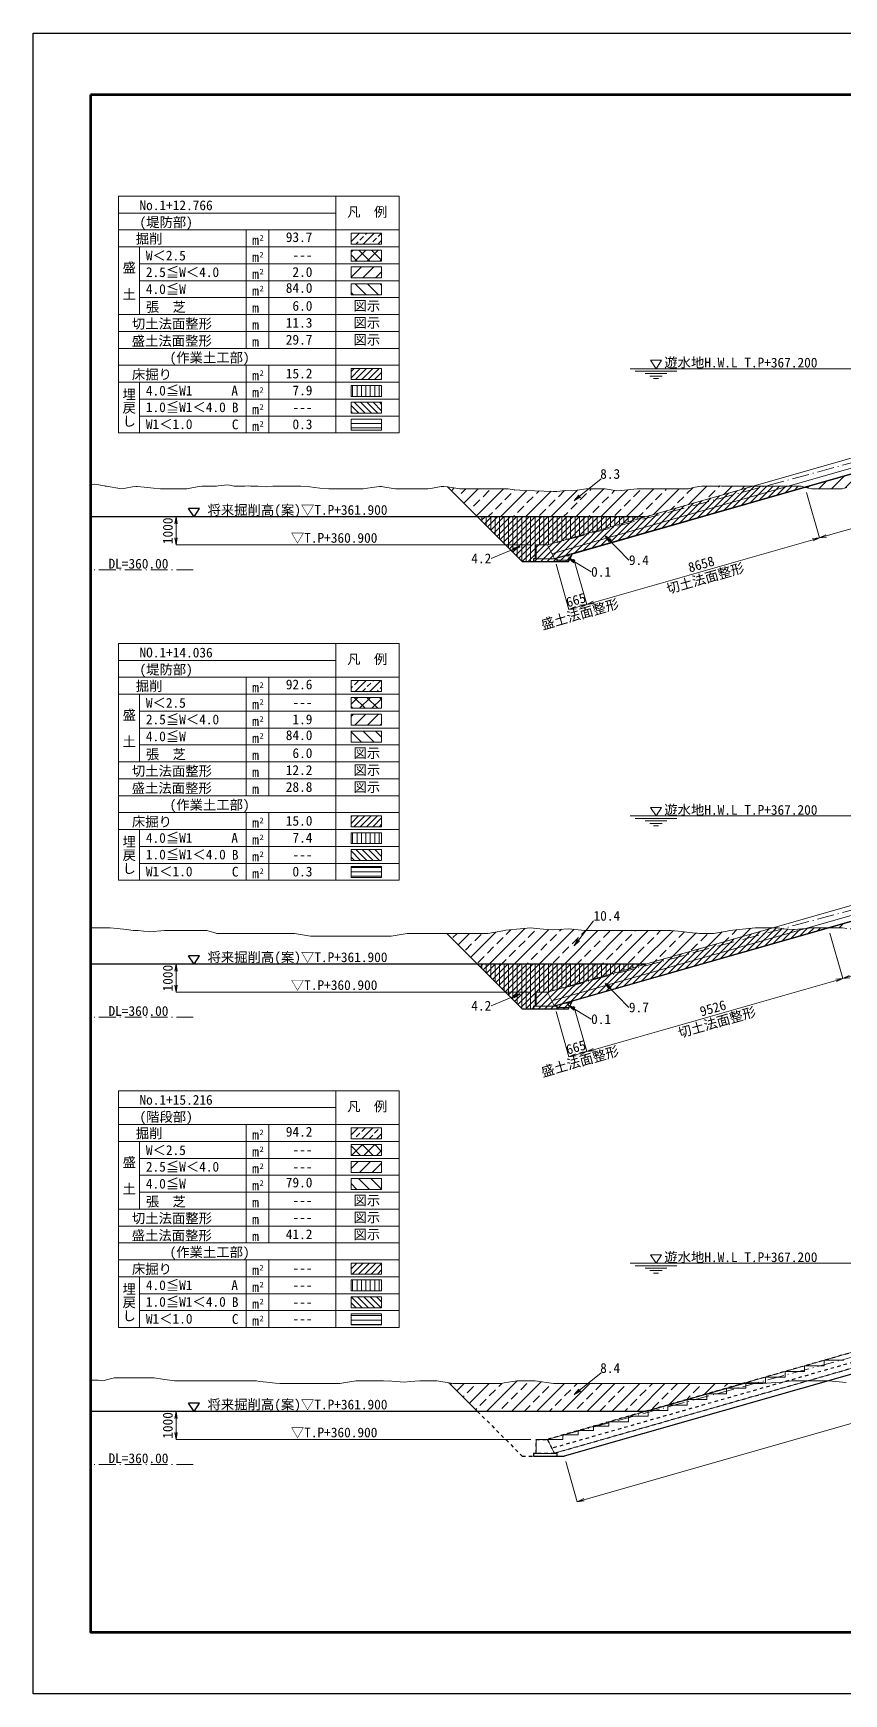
# Model space of a CAD drawing. Header units: millimetres. Extents: x -23295 to 84900, y -241468 to 58400.
# Drawn here: x 800 to 29796, y -81156 to -21756 of the extents above; entities that cross this region are included whole.
import ezdxf
from ezdxf.enums import TextEntityAlignment as Align

# ---------------------------------------------------------------- set-up
doc = ezdxf.new("R2010")
doc.units = ezdxf.units.MM
doc.header["$LTSCALE"] = 100
doc.header["$PDSIZE"] = 300
doc.linetypes.add('SXF_一点短鎖線', pattern=[9.25, 6, -1.5, 0.25, -1.5])
doc.linetypes.add('SXF_跳び破線', pattern=[12, 6, -6])
doc.layers.get('Defpoints').update_dxf_attribs({"color": 191})
for name, color, linetype, lineweight in [('D-BGD', 7, 'Continuous', 13), ('D-BMK', 2, 'SXF_一点短鎖線', 13), ('D-BYP-STR1', 2, 'Continuous', 13), ('D-BYP-STR6', 2, 'SXF_一点短鎖線', 13), ('D-MTR-LINE', 7, 'Continuous', 13), ('D-MTR-TXT', 7, 'Continuous', 13), ('D-STR-DIM', 7, 'Continuous', 13), ('D-STR-HTXT', 7, 'Continuous', 13), ('D-STR-STR8', 3, 'Continuous', 25), ('D-STR-STR9', 1, 'Continuous', 25), ('D-STR-STRA', 6, 'Continuous', 25), ('D-STR-STRC', 7, 'Continuous', 13), ('D-STR-TXT', 7, 'Continuous', 13), ('D-TTL', 2, 'Continuous', 140), ('切土法面整形', 4, 'Continuous', 13), ('埋A', 6, 'Continuous', 13), ('埋B', 6, 'Continuous', 13), ('埋C', 6, 'Continuous', 13), ('床堀', 3, 'Continuous', 13), ('張芝', 3, 'Continuous', 13), ('掘削', 4, 'Continuous', 13), ('盛土(2.5≦W＜4.0)', 5, 'Continuous', 13), ('盛土(4.0≦W)', 5, 'Continuous', 13), ('盛土(W＜2.5)', 5, 'Continuous', 13), ('盛土法面整形', 1, 'Continuous', 13)]:
    doc.layers.add(name, color=color, linetype=linetype, lineweight=lineweight)
doc.styles.add('@ＭＳ ゴシック', font='@MS Gothic.ttf')
doc.styles.add('MS ゴシック', font='MS Gothic.ttf')
doc.styles.add('ＭＳ ゴシック', font='MS Gothic.ttf')
doc.dimstyles.new('DIM-100-F', dxfattribs={"dimscale": 100, "dimtxt": 3.5, "dimasz": 2.5, "dimexe": 0, "dimexo": 2, "dimgap": 0.8, "dimtad": 1, "dimdec": 0, "dimzin": 0, "dimdsep": 46, "dimtxsty": 'MS ゴシック', "dimblk": 'OPEN', "dimcen": 0.1, "dimclrd": 256, "dimclre": 256, "dimclrt": 256, "dimaunit": 1, "dimadec": 4, "dimazin": 0, "dimtfac": 1, "dimtdec": 0, "dimtmove": 2, "dimatfit": 3, "dimldrblk": 'OPEN', "dimfxl": 1, "dimtolj": 1, "dimtzin": 0, "dimlwd": -1, "dimlwe": -1, "dimarcsym": 0})

# ---------------------------------------------------------------- blocks, each defined once
blk = doc.blocks.new('_Open')
at = {"color": 0, "linetype": 'ByBlock', "lineweight": -2}
for p, q in [((-1, 0.17), (0, 0)), ((-1, -0.17), (0, 0)), ((0, 0), (-1, 0))]:
    blk.add_line(p, q, dxfattribs=at)
blk = doc.blocks.new('*D149')
at = {"layer": 'D-STR-DIM', "ltscale": 0.01, "transparency": 16777216}
for p, q in [((18595, -39056), (5911, -39056)), ((5911, -39806), (5911, -39306)), ((18595, -40056), (5911, -40056))]:
    blk.add_line(p, q, dxfattribs=at)
at = {"layer": 'Defpoints', "color": 0, "ltscale": 0.01, "transparency": 16777216}
for p in [(5911, -39056), (18795, -39056), (18795, -40056)]:
    blk.add_point(p, dxfattribs=at)
at = {"layer": 'D-STR-DIM', "ltscale": 0.01, "transparency": 16777216, "xscale": 250, "yscale": 250, "zscale": 250}
for p, rotation in [((5911, -39056), 90), ((5911, -40056), 270)]:
    blk.add_blockref('_Open', p, dxfattribs=dict(at, rotation=rotation))
at = {"layer": 'D-STR-DIM', "ltscale": 0.01, "transparency": 16777216, "insert": (5616, -39556), "char_height": 350, "attachment_point": 5, "rotation": 90, "style": 'MS ゴシック'}
blk.add_mtext('\\A1;1000', dxfattribs=at)
blk = doc.blocks.new('*D151')
at = {"layer": 'Defpoints', "color": 0, "transparency": 16777216}
for p in [(20086, -40373), (19447, -40556), (20604, -42186)]:
    blk.add_point(p, dxfattribs=at)
at = {"layer": '盛土法面整形', "transparency": 16777216}
for p, q in [((19502, -40748), (19965, -42369)), ((20141, -40566), (20604, -42186)), ((20205, -42300), (20364, -42255))]:
    blk.add_line(p, q, dxfattribs=at)
at = {"layer": '盛土法面整形', "transparency": 16777216, "xscale": 250, "yscale": 250, "zscale": 250}
for p, rotation in [((20604, -42186), 15.94539590092389), ((19965, -42369), 195.9453959009239)]:
    blk.add_blockref('_Open', p, dxfattribs=dict(at, rotation=rotation))
at = {"layer": '盛土法面整形', "transparency": 16777216, "char_height": 350, "attachment_point": 5, "rotation": 15.9454, "style": 'MS ゴシック'}
for s, insert in [('\\A1;盛土法面整形}', (20363, -42554)), ('\\A1;{\\C1;665', (20214, -42032))]:
    blk.add_mtext(s, dxfattribs=dict(at, insert=insert))
blk = doc.blocks.new('*D152')
at = {"layer": 'Defpoints', "color": 0, "transparency": 16777216}
for p in [(28411, -37995), (20086, -40373), (28929, -39808)]:
    blk.add_point(p, dxfattribs=at)
at = {"layer": '切土法面整形', "transparency": 16777216}
for p, q in [((28466, -38187), (28929, -39808)), ((20844, -42117), (28688, -39876)), ((20141, -40566), (20604, -42186))]:
    blk.add_line(p, q, dxfattribs=at)
at = {"layer": '切土法面整形', "transparency": 16777216, "xscale": 250, "yscale": 250, "zscale": 250}
for p, rotation in [((28929, -39808), 15.94539589968148), ((20604, -42186), 195.9453958996814)]:
    blk.add_blockref('_Open', p, dxfattribs=dict(at, rotation=rotation))
at = {"layer": '切土法面整形', "transparency": 16777216, "char_height": 350, "attachment_point": 5, "rotation": 15.9454, "style": 'MS ゴシック'}
for s, insert in [('\\A1;切土法面整形', (24845, -41272)), ('\\A1;8658', (24696, -40752))]:
    blk.add_mtext(s, dxfattribs=dict(at, insert=insert))
blk = doc.blocks.new('*D153')
at = {"layer": 'Defpoints', "color": 0, "transparency": 16777216}
for p in [(43247, -33756), (43765, -35569), (28411, -37995)]:
    blk.add_point(p, dxfattribs=at)
at = {"layer": '盛土法面整形', "transparency": 16777216}
for p, q in [((43302, -33948), (43765, -35569)), ((29169, -39739), (43524, -35637)), ((28466, -38187), (28929, -39808))]:
    blk.add_line(p, q, dxfattribs=at)
at = {"layer": '盛土法面整形', "transparency": 16777216, "xscale": 250, "yscale": 250, "zscale": 250}
for p, rotation in [((43765, -35569), 15.94539589968148), ((28929, -39808), 195.9453958996814)]:
    blk.add_blockref('_Open', p, dxfattribs=dict(at, rotation=rotation))
at = {"layer": '盛土法面整形', "transparency": 16777216, "char_height": 350, "attachment_point": 5, "rotation": 15.9454, "style": 'MS ゴシック'}
for s, insert in [('\\A1;盛土法面整形}', (36426, -37965)), ('\\A1;{\\C1;15430', (36277, -37443))]:
    blk.add_mtext(s, dxfattribs=dict(at, insert=insert))
blk = doc.blocks.new('数量表')
at = {"layer": '埋A'}
h = blk.add_hatch(dxfattribs=at)
h.set_pattern_fill('ANSI31', color=256, scale=50, angle=45)
h.paths.add_polyline_path([(8319, -6769), (9409, -6769), (9409, -7161), (8319, -7161)])
at = {"layer": '埋B'}
h = blk.add_hatch(dxfattribs=at)
h.set_pattern_fill('ANSI31', color=256, scale=50, angle=90)
h.paths.add_polyline_path([(8319, -7374), (9409, -7374), (9409, -7767), (8319, -7767)])
at = {"layer": '埋C'}
h = blk.add_hatch(dxfattribs=at)
h.set_pattern_fill('ANSI31', color=256, scale=50, angle=135)
h.paths.add_polyline_path([(8319, -7979), (9409, -7979), (9409, -8372), (8319, -8372)])
at = {"layer": '床堀'}
h = blk.add_hatch(dxfattribs=at)
h.set_pattern_fill('ANSI31', color=256, scale=50)
h.paths.add_polyline_path([(8319, -6164), (9409, -6164), (9409, -6556), (8319, -6556)])
at = {"layer": '掘削'}
h = blk.add_hatch(dxfattribs=at)
h.set_pattern_fill('ANSI33', color=256, scale=100)
h.set_pattern_definition([(44.998363, (-420407.26, 1166788.6), (-261.92414, 261.90917), []), (44.998363, (-420145.34, 1166788.6), (-261.92414, 261.90917), [185.20304, -92.60152])])
h.paths.add_polyline_path([(8320, -1323), (9410, -1323), (9410, -1715), (8320, -1715)])
at = {"layer": '盛土(2.5≦W＜4.0)'}
h = blk.add_hatch(dxfattribs=at)
h.set_pattern_fill('ANSI31', color=256, scale=100)
h.paths.add_polyline_path([(8320, -2533), (9410, -2533), (9410, -2926), (8320, -2926)])
at = {"layer": '盛土(4.0≦W)'}
h = blk.add_hatch(dxfattribs=at)
h.set_pattern_fill('ANSI31', color=256, scale=100, angle=90)
h.paths.add_polyline_path([(8320, -3138), (9410, -3138), (9410, -3531), (8320, -3531)])
at = {"layer": '盛土(W＜2.5)'}
h = blk.add_hatch(dxfattribs=at)
h.set_pattern_fill('ANSI37', color=256, scale=100)
h.paths.add_polyline_path([(8320, -1928), (9410, -1928), (9410, -2320), (8320, -2320)])
at = {"layer": 'D-MTR-LINE'}
for p, q in [((0, 0), (7770, 0)), ((0, 0), (7770, 0)), ((0, -7867), (0, 0)), ((7770, -8472), (7770, 0)), ((10035, 0), (7770, 0)), ((10035, 0), (10035, -7867)), ((0, -605), (7770, -605)), ((0, -1210), (7770, -1210)), ((4565, -5446), (4565, -1210)), ((4565, -5446), (4565, -1210)), ((5379, -5446), (5379, -1210)), ((10035, -1210), (7770, -1210)), ((0, -1815), (7770, -1815)), ((10035, -1815), (7770, -1815)), ((750, -2420), (7770, -2420)), ((10035, -2420), (7770, -2420)), ((750, -3026), (7770, -3026)), ((10035, -3026), (7770, -3026)), ((750, -3631), (7770, -3631)), ((10035, -3631), (7770, -3631)), ((0, -4236), (7770, -4236)), ((10035, -4236), (7770, -4236)), ((0, -4841), (7770, -4841)), ((10035, -4841), (7770, -4841)), ((0, -5446), (7770, -5446)), ((10035, -5446), (7770, -5446)), ((0, -6051), (7770, -6051)), ((4565, -6656), (4565, -6051)), ((4565, -7867), (4565, -6051)), ((4565, -8472), (4565, -6051)), ((5379, -6656), (5379, -6051)), ((5379, -7867), (5379, -6051)), ((5379, -8472), (5379, -6051)), ((10035, -6051), (7770, -6051)), ((0, -6656), (7770, -6656)), ((10035, -6656), (7770, -6656)), ((750, -7261), (7769, -7261)), ((10035, -7261), (7770, -7261)), ((750, -7867), (7769, -7867)), ((10035, -7867), (7770, -7867)), ((0, -8472), (7769, -8472))]:
    blk.add_line(p, q, dxfattribs=at)
at = {"layer": 'D-MTR-LINE', "flags": 128}
for points in [[(10035, -6051), (10035, -8472)], [(10035, -7261), (7769, -7261)], [(10035, -7867), (7769, -7867)], [(10035, -8472), (7769, -8472)]]:
    blk.add_lwpolyline(points, dxfattribs=at)
at = {"layer": 'D-MTR-TXT', "ltscale": 0.01}
for p, q in [((750, -4236), (750, -1815)), ((0, -8472), (0, -6051)), ((750, -8472), (750, -6656))]:
    blk.add_line(p, q, dxfattribs=at)
at = {"layer": '埋A'}
blk.add_lwpolyline([(8319, -6769), (9409, -6769), (9409, -7161), (8319, -7161)], close=True, dxfattribs=at)
at = {"layer": '埋B'}
blk.add_lwpolyline([(8319, -7374), (9409, -7374), (9409, -7767), (8319, -7767)], close=True, dxfattribs=at)
at = {"layer": '埋C'}
blk.add_lwpolyline([(8319, -7979), (9409, -7979), (9409, -8372), (8319, -8372)], close=True, dxfattribs=at)
at = {"layer": '床堀'}
blk.add_lwpolyline([(8319, -6164), (9409, -6164), (9409, -6556), (8319, -6556)], close=True, dxfattribs=at)
at = {"layer": '掘削'}
for p, q in [((8320, -1323), (9410, -1323)), ((8320, -1715), (8320, -1323)), ((9410, -1715), (8320, -1715)), ((9410, -1323), (9410, -1715))]:
    blk.add_line(p, q, dxfattribs=at)
at = {"layer": '盛土(2.5≦W＜4.0)'}
for p, q in [((8320, -2533), (9410, -2533)), ((8320, -2926), (8320, -2533)), ((9410, -2926), (8320, -2926)), ((9410, -2533), (9410, -2926))]:
    blk.add_line(p, q, dxfattribs=at)
at = {"layer": '盛土(4.0≦W)'}
for p, q in [((8320, -3138), (9410, -3138)), ((8320, -3531), (8320, -3138)), ((9410, -3531), (8320, -3531)), ((9410, -3138), (9410, -3531))]:
    blk.add_line(p, q, dxfattribs=at)
at = {"layer": '盛土(W＜2.5)'}
for p, q in [((8320, -1928), (9410, -1928)), ((8320, -2320), (8320, -1928)), ((9410, -2320), (8320, -2320)), ((9410, -1928), (9410, -2320))]:
    blk.add_line(p, q, dxfattribs=at)
at = {"layer": 'D-MTR-TXT', "ltscale": 0.01, "style": 'ＭＳ ゴシック'}
for s, height, p in [('凡\u3000例', 350, (8182, -737)), ('掘削', 350, (618, -1695)), (' m', 350, (4546, -1749)), ('2', 200, (5046, -1588)), (' W＜2.5', 350, (742, -2300)), (' m', 350, (4546, -2354)), ('2', 200, (5046, -2193)), (' 2.5≦W＜4.0', 350, (742, -2893)), (' m', 350, (4546, -2959)), ('2', 200, (5046, -2798)), (' 4.0≦W', 350, (742, -3500)), (' m', 350, (4546, -3564)), ('2', 200, (5046, -3403)), (' 張  芝', 350, (742, -4138)), (' m', 350, (4546, -4170)), ('\u3000切土法面整形', 350, (3, -4737)), (' m', 350, (4546, -4775)), ('\u3000盛土法面整形', 350, (-3, -5350)), (' m', 350, (4546, -5380)), ('(作業土工部)', 350, (1828, -5949)), ('\u3000床掘り', 350, (3, -6552)), (' m', 350, (4546, -6590)), ('2', 200, (5046, -6429)), (' 4.0≦W1', 350, (742, -7131)), ('A', 350, (4037, -7131)), (' m', 350, (4546, -7195)), ('2', 200, (5046, -7034)), (' 1.0≦W1＜4.0', 350, (742, -7725)), ('B', 350, (4055, -7736)), (' m', 350, (4546, -7800)), ('2', 200, (5046, -7639)), (' W1＜1.0', 350, (742, -8331)), ('C', 350, (4055, -8341)), (' m', 350, (4546, -8405)), ('2', 200, (5046, -8244))]:
    blk.add_text(s, height=height, dxfattribs=at).set_placement(p)
at = {"layer": 'D-MTR-TXT', "ltscale": 0.01, "style": '@ＭＳ ゴシック'}
for s, p in [('盛  土', (379, -3026)), ('埋戻し', (379, -7564))]:
    blk.add_text(s, height=350, rotation=270, dxfattribs=at).set_placement(p, align=Align.MIDDLE_CENTER)
at = {"layer": '切土法面整形', "ltscale": 0.01, "style": 'ＭＳ ゴシック'}
blk.add_text('図示', height=350, dxfattribs=at).set_placement((9363, -4704), align=Align.RIGHT)
at = {"layer": '張芝', "ltscale": 0.01, "style": 'ＭＳ ゴシック'}
blk.add_text('図示', height=350, dxfattribs=at).set_placement((9363, -4099), align=Align.RIGHT)
at = {"layer": '盛土法面整形', "ltscale": 0.01, "style": 'ＭＳ ゴシック'}
blk.add_text('図示', height=350, dxfattribs=at).set_placement((9363, -5309), align=Align.RIGHT)
blk = doc.blocks.new('*D58')
at = {"layer": 'D-STR-DIM', "ltscale": 0.01, "transparency": 16777216}
for p, q in [((16495, -71056), (5911, -71056)), ((5911, -71806), (5911, -71306)), ((18595, -72056), (5911, -72056))]:
    blk.add_line(p, q, dxfattribs=at)
at = {"layer": 'Defpoints', "color": 0, "ltscale": 0.01, "transparency": 16777216}
for p in [(5911, -71056), (16695, -71056), (18795, -72056)]:
    blk.add_point(p, dxfattribs=at)
at = {"layer": 'D-STR-DIM', "ltscale": 0.01, "transparency": 16777216, "xscale": 250, "yscale": 250, "zscale": 250}
for p, rotation in [((5911, -71056), 90), ((5911, -72056), 270)]:
    blk.add_blockref('_Open', p, dxfattribs=dict(at, rotation=rotation))
at = {"layer": 'D-STR-DIM', "ltscale": 0.01, "transparency": 16777216, "insert": (5616, -71556), "char_height": 350, "attachment_point": 5, "rotation": 90, "style": 'MS ゴシック'}
blk.add_mtext('\\A1;1000', dxfattribs=at)
blk = doc.blocks.new('*D60')
at = {"layer": 'Defpoints', "color": 0, "transparency": 16777216}
for p in [(43300, -65941), (43765, -67569), (19797, -72656)]:
    blk.add_point(p, dxfattribs=at)
at = {"layer": '盛土法面整形', "transparency": 16777216}
for p, q in [((43354, -66133), (43765, -67569)), ((20502, -74215), (43524, -67637)), ((19852, -72848), (20262, -74284))]:
    blk.add_line(p, q, dxfattribs=at)
at = {"layer": '盛土法面整形', "transparency": 16777216, "xscale": 250, "yscale": 250, "zscale": 250}
for p, rotation in [((43765, -67569), 15.94539589968122), ((20262, -74284), 195.9453958996812)]:
    blk.add_blockref('_Open', p, dxfattribs=dict(at, rotation=rotation))
at = {"layer": '盛土法面整形', "transparency": 16777216, "char_height": 350, "attachment_point": 5, "rotation": 15.9454, "style": 'MS ゴシック'}
for s, insert in [('\\A1;盛土法面整形}', (32092, -71203)), ('\\A1;{\\C1;24443', (31943, -70681))]:
    blk.add_mtext(s, dxfattribs=dict(at, insert=insert))
blk = doc.blocks.new('1026-1')
at = {"layer": 'Defpoints', "linetype": 'SXF_跳び破線', "ltscale": 0.2}
for p, q in [((182062, 11395), (170761, 8167)), ((182158, 11059), (182062, 11395)), ((182158, 11059), (170716, 7790)), ((182213, 10867), (171013, 7667)), ((182213, 10867), (182158, 11059)), ((170761, 8167), (158161, 4567)), ((170716, 7790), (158320, 4248)), ((171013, 7667), (158413, 4067))]:
    blk.add_line(p, q, dxfattribs=at)
blk.add_lwpolyline([(157761, 4067), (157761, 4567), (158161, 4567), (158411, 4067)], close=True, dxfattribs=at)
blk = doc.blocks.new('*D264')
at = {"layer": 'D-STR-DIM', "ltscale": 0.01, "transparency": 16777216}
for p, q in [((18595, -55056), (5911, -55056)), ((5911, -55806), (5911, -55306)), ((18595, -56056), (5911, -56056))]:
    blk.add_line(p, q, dxfattribs=at)
at = {"layer": 'Defpoints', "color": 0, "ltscale": 0.01, "transparency": 16777216}
for p in [(5911, -55056), (18795, -55056), (18795, -56056)]:
    blk.add_point(p, dxfattribs=at)
at = {"layer": 'D-STR-DIM', "ltscale": 0.01, "transparency": 16777216, "xscale": 250, "yscale": 250, "zscale": 250}
for p, rotation in [((5911, -55056), 90), ((5911, -56056), 270)]:
    blk.add_blockref('_Open', p, dxfattribs=dict(at, rotation=rotation))
at = {"layer": 'D-STR-DIM', "ltscale": 0.01, "transparency": 16777216, "insert": (5616, -55556), "char_height": 350, "attachment_point": 5, "rotation": 90, "style": 'MS ゴシック'}
blk.add_mtext('\\A1;1000', dxfattribs=at)
blk = doc.blocks.new('*D266')
at = {"layer": 'Defpoints', "color": 0, "transparency": 16777216}
for p in [(20086, -56373), (19447, -56556), (20604, -58186)]:
    blk.add_point(p, dxfattribs=at)
at = {"layer": '盛土法面整形', "transparency": 16777216}
for p, q in [((19502, -56748), (19965, -58369)), ((20141, -56565), (20604, -58186)), ((20205, -58300), (20364, -58255))]:
    blk.add_line(p, q, dxfattribs=at)
at = {"layer": '盛土法面整形', "transparency": 16777216, "xscale": 250, "yscale": 250, "zscale": 250}
for p, rotation in [((20604, -58186), 15.94539590092389), ((19965, -58369), 195.9453959009239)]:
    blk.add_blockref('_Open', p, dxfattribs=dict(at, rotation=rotation))
at = {"layer": '盛土法面整形', "transparency": 16777216, "char_height": 350, "attachment_point": 5, "rotation": 15.9454, "style": 'MS ゴシック'}
for s, insert in [('\\A1;盛土法面整形}', (20363, -58554)), ('\\A1;{\\C1;665', (20214, -58032))]:
    blk.add_mtext(s, dxfattribs=dict(at, insert=insert))
blk = doc.blocks.new('*D267')
at = {"layer": 'Defpoints', "color": 0, "transparency": 16777216}
for p in [(29246, -53756), (29764, -55569), (20086, -56373)]:
    blk.add_point(p, dxfattribs=at)
at = {"layer": '切土法面整形', "transparency": 16777216}
for p, q in [((29301, -53948), (29764, -55569)), ((20844, -58117), (29523, -55638)), ((20141, -56565), (20604, -58186))]:
    blk.add_line(p, q, dxfattribs=at)
at = {"layer": '切土法面整形', "transparency": 16777216, "xscale": 250, "yscale": 250, "zscale": 250}
for p, rotation in [((29764, -55569), 15.94539589968148), ((20604, -58186), 195.9453958996814)]:
    blk.add_blockref('_Open', p, dxfattribs=dict(at, rotation=rotation))
at = {"layer": '切土法面整形', "transparency": 16777216, "char_height": 350, "attachment_point": 5, "rotation": 15.9454, "style": 'MS ゴシック'}
for s, insert in [('\\A1;9526', (25114, -56632)), ('\\A1;切土法面整形', (25262, -57153))]:
    blk.add_mtext(s, dxfattribs=dict(at, insert=insert))
blk = doc.blocks.new('*D268')
at = {"layer": 'Defpoints', "color": 0, "transparency": 16777216}
for p in [(43247, -49756), (43765, -51569), (29246, -53756)]:
    blk.add_point(p, dxfattribs=at)
at = {"layer": '盛土法面整形', "transparency": 16777216}
for p, q in [((43302, -49948), (43765, -51569)), ((30004, -55500), (43524, -51637)), ((29301, -53948), (29764, -55569))]:
    blk.add_line(p, q, dxfattribs=at)
at = {"layer": '盛土法面整形', "transparency": 16777216, "xscale": 250, "yscale": 250, "zscale": 250}
for p, rotation in [((43765, -51569), 15.94539589968148), ((29764, -55569), 195.9453958996814)]:
    blk.add_blockref('_Open', p, dxfattribs=dict(at, rotation=rotation))
at = {"layer": '盛土法面整形', "transparency": 16777216, "char_height": 350, "attachment_point": 5, "rotation": 15.9454, "style": 'MS ゴシック'}
for s, insert in [('\\A1;盛土法面整形}', (36843, -53846)), ('\\A1;{\\C1;14561', (36694, -53324))]:
    blk.add_mtext(s, dxfattribs=dict(at, insert=insert))

msp = doc.modelspace()

# ---------------------------------------------------------------- hatches: boundary and pattern name
at = {"layer": '埋A'}
h = msp.add_hatch(dxfattribs=at)
h.set_pattern_fill('ANSI31', color=256, scale=50, angle=45)
h.set_pattern_definition([(90, (-164286.73, 49720.95), (-158.75, 0), [])])
h.paths.add_polyline_path([(22694.6, -39055.9), (16694.6, -39055.9), (18294.6, -40655.9), (18694.6, -40655.9), (18694.6, -40555.9), (18794.6, -40555.9), (18794.6, -40055.9), (19194.6, -40055.9)])
h = msp.add_hatch(dxfattribs=at)
h.set_pattern_fill('ANSI31', color=256, scale=50, angle=45)
h.set_pattern_definition([(90, (-164286.73, 33721.07), (-158.75, 0), [])])
h.paths.add_polyline_path([(22694.6, -55055.8), (16694.6, -55055.8), (18294.6, -56655.8), (18694.6, -56655.8), (18694.6, -56555.8), (18794.6, -56555.8), (18794.6, -56055.8), (19194.6, -56055.8)])
at = {"layer": '埋C'}
h = msp.add_hatch(dxfattribs=at)
h.set_pattern_fill('ANSI31', color=256, scale=50, angle=135)
h.set_pattern_definition([(180, (-164286.73, 49720.95), (-1e-14, -158.75), [])])
h.paths.add_polyline_path([(19944.6, -40655.9), (20085.9, -40373.3), (19446.6, -40555.9), (19544.6, -40555.9), (19544.6, -40655.9)])
h = msp.add_hatch(dxfattribs=at)
h.set_pattern_fill('ANSI31', color=256, scale=50, angle=135)
h.set_pattern_definition([(180, (-164286.73, 33721.07), (-1e-14, -158.75), [])])
h.paths.add_polyline_path([(19944.6, -56655.8), (20085.9, -56373.2), (19446.6, -56555.8), (19544.6, -56555.8), (19544.6, -56655.8)])
at = {"layer": '床堀'}
h = msp.add_hatch(dxfattribs=at)
h.set_pattern_fill('ANSI31', color=256, scale=50)
h.set_pattern_definition([(45, (-164286.73, 139351.83), (-112.2532, 112.2532), [])])
h.paths.add_polyline_path([(28410.8, -37994.7), (28269, -37956), (28175.9, -37956), (27831.2, -37956), (27599.2, -37956), (27427.6, -37956), (27022.5, -37956), (26804.2, -37956), (26544.2, -37956), (22694.6, -39055.9), (16694.6, -39055.9), (18294.6, -40655.9), (19944.6, -40655.9), (20085.9, -40373.3)])
h = msp.add_hatch(dxfattribs=at)
h.set_pattern_fill('ANSI31', color=256, scale=50)
h.set_pattern_definition([(45, (100000, 0), (-112.2532, 112.2532), [])])
h.paths.add_polyline_path([(29245.8, -53756), (29176.1, -53756), (28633.7, -53756), (28599.4, -53759.5), (28553.1, -53764.1), (28022.7, -53816.9), (27630.3, -53788), (27446, -53756), (27243.8, -53756), (22694.6, -55055.8), (16694.6, -55055.8), (18294.6, -56655.8), (19944.6, -56655.8), (20085.9, -56373.2)])
at = {"layer": '掘削'}
h = msp.add_hatch(dxfattribs=at)
h.set_pattern_fill('ANSI33', color=256, scale=100)
h.set_pattern_definition([(45, (-164286.73, 138351.83), (-449.0128, 449.0128), []), (45, (-163837.7, 138351.83), (-449.0128, 449.0128), [317.5, -158.75])])
h.paths.add_polyline_path([(15617.6, -37978.9), (16694.6, -39055.9), (22694.6, -39055.9), (26544.2, -37956), (26445.8, -37956), (26438, -37956), (26424.3, -37956), (25869.1, -37956), (25421, -37956), (25339.3, -37947.9), (25292.4, -37956), (25118.5, -37956), (24715.6, -37956), (24606.9, -37974.9), (24417.7, -38007.7), (24240.7, -38056), (24026.5, -38056), (23562.2, -38056), (23142, -38056), (22411.1, -38056), (22409.6, -38056), (22405.7, -38056.6), (21832.1, -38113.8), (21677.2, -38129.2), (21407.8, -38082.5), (21255.3, -38056), (20944.8, -38056), (20678.6, -38056), (20578.5, -38056), (20101.9, -38121.1), (19846.1, -38111.7), (19525.2, -38143.7), (19479.9, -38148.2), (19401.1, -38145.3), (18747.5, -38121.2), (18397.8, -38108.3), (18015.1, -38094.2), (17795, -38056), (17282.6, -38056), (16980.1, -38056), (16641.6, -38056), (16391.2, -38056), (16064.9, -38056), (15623.7, -37979.6)])
h = msp.add_hatch(dxfattribs=at)
h.set_pattern_fill('ANSI33', color=256, scale=100)
h.set_pattern_definition([(45, (100000, 0), (-449.013, 449.013), []), (45, (100449, 0), (-449.013, 449.013), [317.5, -158.75])])
h.paths.add_polyline_path([(27243.7, -53756), (27196.7, -53756), (26869.2, -53756), (26627, -53756), (26292.5, -53789.4), (26048.4, -53813.7), (25715.8, -53846.9), (25623.7, -53872), (25139.1, -53956), (24620.4, -53956), (24562.4, -53950.3), (24483.9, -53942.4), (23985.7, -53892.8), (23617.1, -53856), (23408.9, -53856), (23127.5, -53856), (22832.2, -53856), (22613.8, -53856), (22255.5, -53856), (21771.2, -53856), (21678.8, -53856), (21610.5, -53856), (21287.6, -53856), (21102.1, -53856), (20921.4, -53856), (20607.2, -53856), (20525.4, -53847.9), (20414.8, -53836.9), (19948.6, -53790.4), (19603.8, -53815.8), (19371.9, -53832.9), (19058.4, -53801.7), (18795.2, -53775.4), (18600.5, -53756), (18218.5, -53794.1), (17702, -53845.6), (17641.8, -53856), (17597.2, -53863.8), (17065.1, -53956), (16593.9, -53956), (16488.3, -53956), (16345.6, -53956), (15911.6, -53956), (15594.8, -53956), (16694.6, -55055.8), (22694.6, -55055.8)])
h = msp.add_hatch(dxfattribs=at)
h.set_pattern_fill('ANSI33', color=256, scale=100)
h.set_pattern_definition([(45, (-164286.73, 88895.6), (-449.0128, 449.0128), []), (45, (-163837.7, 88895.6), (-449.0128, 449.0128), [317.5, -158.75])])
edge = h.paths.add_edge_path()
edge.add_line((22694.6, -71055.9), (26194.2, -70056))
edge.add_line((26194.2, -70056), (26190.9, -70056))
edge.add_line((26190.9, -70056), (26000.8, -70056))
edge.add_line((26000.8, -70056), (25670, -70056))
edge.add_line((25670, -70056), (25614.2, -70056))
edge.add_line((25614.2, -70056), (25268.4, -70056))
edge.add_line((25268.4, -70056), (25037.5, -70056))
edge.add_line((25037.5, -70056), (24666.7, -70056))
edge.add_line((24666.7, -70056), (24535.9, -70056))
edge.add_line((24535.9, -70056), (24460.8, -70056))
edge.add_line((24460.8, -70056), (24182.4, -70056))
edge.add_line((24182.4, -70056), (23884.1, -70056))
edge.add_line((23884.1, -70056), (23803.5, -70056))
edge.add_line((23803.5, -70056), (23663.4, -70056))
edge.add_line((23663.4, -70056), (23307.4, -70056))
edge.add_line((23307.4, -70056), (23071.1, -70056))
edge.add_line((23071.1, -70056), (22730.6, -70056))
edge.add_line((22730.6, -70056), (22660.1, -70056))
edge.add_line((22660.1, -70056), (22338.7, -70056))
edge.add_line((22338.7, -70056), (22153.9, -70056))
edge.add_line((22153.9, -70056), (21972.5, -70056))
edge.add_line((21972.5, -70056), (21656.8, -70056))
edge.add_line((21656.8, -70056), (21606.2, -70056))
edge.add_line((21606.2, -70056), (21577.2, -70056))
edge.add_line((21577.2, -70056), (21469.6, -70056))
edge.add_line((21469.6, -70056), (21000.5, -70056))
edge.add_line((21000.5, -70056), (20873.8, -70056))
edge.add_line((20873.8, -70056), (20653.4, -70056))
edge.add_line((20653.4, -70056), (20423.8, -70056))
edge.add_line((20423.8, -70056), (20113.3, -70056))
edge.add_line((20113.3, -70056), (19847.1, -70056))
edge.add_line((19847.1, -70056), (19775.2, -70056))
edge.add_line((19775.2, -70056), (19650.1, -70056))
edge.add_line((19650.1, -70056), (19409, -70056))
edge.add_line((19409, -70056), (18756.9, -69967))
edge.add_line((18756.9, -69967), (18693.6, -69956))
edge.add_line((18693.6, -69956), (18646.8, -69956))
edge.add_line((18646.8, -69956), (18116.9, -69956))
edge.add_line((18116.9, -69956), (17643.5, -70038.1))
edge.add_line((17643.5, -70038.1), (17540.2, -70056))
edge.add_line((17540.2, -70056), (17400.5, -70056))
edge.add_line((17400.5, -70056), (16845.5, -70056))
edge.add_line((16845.5, -70056), (16640.2, -70056))
edge.add_line((16640.2, -70056), (16386.7, -70056))
edge.add_line((16386.7, -70056), (16044.1, -70056))
edge.add_line((16044.1, -70056), (15810, -70056))
edge.add_line((15810, -70056), (15746.8, -70045.1))
edge.add_line((15746.8, -70045.1), (15670.6, -70031.9))
edge.add_line((15670.6, -70031.9), (16694.6, -71055.9))
edge.add_line((16694.6, -71055.9), (22694.6, -71055.9))
at = {"layer": '盛土(2.5≦W＜4.0)'}
h = msp.add_hatch(dxfattribs=at)
h.set_pattern_fill('ANSI31', color=256, scale=100)
h.set_pattern_definition([(45, (-164286.73, 133351.83), (-224.5064, 224.5064), [])])
h.paths.add_polyline_path([(33702.1, -37456), (30296.2, -37456), (28410.8, -37994.7), (28430.9, -38000.3), (28635.2, -38056), (28752.7, -38056), (29187.6, -38056), (29329.4, -38056), (29367.7, -38056), (29434.2, -38056), (29733.9, -38056), (29906.1, -38009), (30437.6, -37956), (30482.8, -37956), (30832.5, -37956), (31059.5, -37956), (31440.9, -37956), (31564.9, -37956), (31636.3, -37956), (31900.4, -37956), (32213, -37956), (32444.2, -37916), (32789.7, -37856), (33029.8, -37814.4), (33396, -37650.9), (33447.5, -37613.9)])
h = msp.add_hatch(dxfattribs=at)
h.set_pattern_fill('ANSI31', color=256, scale=100)
h.set_pattern_definition([(45, (100000, 0), (-224.5064, 224.5064), [])])
h.paths.add_polyline_path([(33738.9, -53564.9), (33789.9, -53542.1), (33989, -53453.2), (30296.2, -53453.2), (29236.3, -53756), (29637, -53756), (29752.8, -53756), (29909.5, -53783.2), (30329.6, -53856), (30640.3, -53909.9), (30906.3, -53982.6), (31265.9, -54018.4), (31483, -54056), (31643.6, -54056), (32059.7, -54056), (32622.2, -54056), (32636.4, -54056), (32646.9, -54052.4), (33213.1, -53799.6), (33650.2, -53604.5)])

# ---------------------------------------------------------------- linework, layer by layer
at = {"layer": 'D-BGD', "linetype": 'Continuous', "lineweight": 13}
for points in [[(29906.1, -38009), (29733.9, -38056), (29434.2, -38056), (29367.7, -38056), (29329.4, -38056), (29187.6, -38056), (28752.7, -38056), (28635.2, -38056), (28430.9, -38000.3), (28269, -37956), (28175.9, -37956), (27831.2, -37956), (27599.2, -37956), (27427.6, -37956), (27022.5, -37956), (26804.2, -37956), (26445.8, -37956), (26438, -37956), (26424.3, -37956), (25869.1, -37956), (25421, -37956), (25339.3, -37947.9), (25292.4, -37956), (25118.5, -37956), (24715.6, -37956), (24606.9, -37974.9), (24417.7, -38007.7), (24240.7, -38056), (24026.5, -38056), (23562.2, -38056), (23142, -38056), (22411.1, -38056), (22409.6, -38056), (22405.7, -38056.6), (21832.1, -38113.8), (21677.2, -38129.2), (21407.8, -38082.5), (21255.3, -38056), (20944.8, -38056), (20678.6, -38056), (20578.5, -38056), (20101.9, -38121.1), (19846.1, -38111.7), (19525.2, -38143.7), (19479.9, -38148.2), (19401.1, -38145.3), (18747.5, -38121.2), (18397.8, -38108.3), (18015.1, -38094.2), (17795, -38056), (17282.6, -38056), (16980.1, -38056), (16641.6, -38056), (16391.2, -38056), (16064.9, -38056), (15623.7, -37979.6), (15488.2, -37966), (15387.9, -37973.4), (15085.4, -38025.9), (14911.5, -38056), (14719.1, -38056), (14384.6, -38056), (14352.9, -38056), (14334.7, -38056), (14267.4, -38056), (13758, -38056), (13381.3, -37990.7), (13254.3, -37968.7), (13181.3, -37966), (12911, -38002.9), (12604.6, -38056), (12378, -38056), (12155.7, -38056), (12027.9, -38056), (11554.6, -38056), (11451.2, -38056), (11423.2, -38056), (11374.6, -38056), (11057, -38024.4), (10874.4, -38006.2), (10690.8, -37987.9), (10371.3, -37956), (10297.7, -37956), (9958.4, -37956), (9721, -37956), (9368, -37956), (9144.3, -37978.3), (8841.8, -37956), (8567.6, -37956), (8493.5, -37943.2), (8364.7, -37956), (7990.8, -37956), (7761.1, -37916.2), (7414.1, -37950.8), (7361.4, -37956), (6837.4, -37956), (6662.5, -37986.4), (6358.1, -38039.2), (6296.2, -38049.9), (6260.7, -38056), (6129, -38056), (5684, -38056), (5563.8, -38056), (5354.8, -38056), (5107.3, -38031.4), (4772.7, -37998), (4530.5, -37973.9), (4465.2, -37967.4), (4351.5, -37987.1), (4099, -38030.9), (3953.8, -38056), (3416.3, -37962.8), (3377.1, -37958.9), (3348.1, -37951), (3000.3, -37890.7), (2850, -37905.7)], [(29909.5, -53783.2), (29752.8, -53756), (29637, -53756), (29176.1, -53756), (28633.7, -53756), (28599.4, -53759.5), (28553.1, -53764.1), (28022.7, -53816.9), (27630.3, -53788), (27446, -53756), (27196.7, -53756), (26869.2, -53756), (26627, -53756), (26292.5, -53789.4), (26048.4, -53813.7), (25715.8, -53846.9), (25623.7, -53872), (25139.1, -53956), (24620.4, -53956), (24562.4, -53950.3), (24483.9, -53942.4), (23985.7, -53892.8), (23617.1, -53856), (23408.9, -53856), (23127.5, -53856), (22832.2, -53856), (22613.8, -53856), (22255.5, -53856), (21771.2, -53856), (21678.8, -53856), (21610.5, -53856), (21287.6, -53856), (21102.1, -53856), (20921.4, -53856), (20607.2, -53856), (20525.4, -53847.9), (20414.8, -53836.9), (19948.6, -53790.4), (19603.8, -53815.8), (19371.9, -53832.9), (19058.4, -53801.7), (18795.2, -53775.4), (18600.5, -53756), (18218.5, -53794.1), (17702, -53845.6), (17641.8, -53856), (17597.2, -53863.8), (17065.1, -53956), (16593.9, -53956), (16488.3, -53956), (16345.6, -53956), (15911.6, -53956), (15590.6, -53956), (15334.9, -53956), (14989.2, -53956), (14758.2, -53956), (14587.3, -53956), (14181.5, -53956), (13963.4, -53993.9), (13604.8, -54056), (13584, -54056), (13028, -54056), (12580.7, -54056), (12451.3, -54056), (12276.5, -54056), (11874.6, -54056), (11577.4, -54056), (11297.9, -54056), (10920.1, -54056), (10721.2, -54056), (10574, -54030.5), (10144.5, -53956), (9570.7, -53956), (9567.7, -53956), (9563.7, -53956), (8991, -53956), (8567.4, -53956), (8414.3, -53956), (8207.3, -53956), (7837.6, -53956), (7564.1, -53956), (7371.6, -53956), (7260.9, -53925.8), (7005.3, -53856), (6684.1, -53856), (6639.1, -53856), (6560.8, -53856), (6107.4, -53856), (5557.5, -53856), (5530.7, -53856), (5494.5, -53856), (4954, -53895.9), (4554.2, -53856), (4377.3, -53856), (4138.1, -53814.6), (3800.6, -53780.9), (3550.9, -53756), (3223.8, -53756), (2850, -53756)], [(29882.4, -70016), (29248.1, -69956), (28930.5, -69956), (28595.2, -69956), (28564.3, -69956), (28497.8, -69956), (28251.6, -69956), (27921.1, -69956), (27676.6, -69998.4), (27465.6, -70035), (27344.4, -70022.9), (26895.2, -70056), (26767.7, -70056), (26733.2, -70056), (26673.3, -70056), (26190.9, -70056), (26000.8, -70056), (25670, -70056), (25614.2, -70056), (25268.4, -70056), (25037.5, -70056), (24666.7, -70056), (24535.9, -70056), (24460.8, -70056), (24182.4, -70056), (23884.1, -70056), (23803.5, -70056), (23663.4, -70056), (23307.4, -70056), (23071.1, -70056), (22730.6, -70056), (22660.1, -70056), (22338.7, -70056), (22153.9, -70056), (21972.5, -70056), (21656.8, -70056), (21606.2, -70056), (21577.2, -70056), (21469.6, -70056), (21000.5, -70056), (20873.8, -70056), (20653.4, -70056), (20423.8, -70056), (20113.3, -70056), (19847.1, -70056), (19775.2, -70056), (19650.1, -70056), (19409, -70056), (18756.9, -69967), (18693.6, -69956), (18646.8, -69956), (18116.9, -69956), (17643.5, -70038.1), (17540.2, -70056), (17400.5, -70056), (16845.5, -70056), (16640.2, -70056), (16386.7, -70056), (16044.1, -70056), (15810, -70056), (15746.8, -70045.1), (15233.3, -69956), (15014.4, -69956), (14656.6, -69956), (14633.6, -69956), (14282, -69991.1), (14079.9, -70011.2), (13630.3, -69978.1), (13549.6, -69964.1), (13503.2, -69968.7), (13331.3, -69956), (12926.4, -69956), (12627, -69956), (12450.9, -69956), (12349.7, -69956), (11974.9, -70021), (11773, -70056), (11718.5, -70056), (11623.6, -70056), (11196.3, -70056), (10986.1, -70056), (10620.3, -70056), (10619.9, -70056), (10619.6, -70056), (10618.6, -70056), (10042.9, -70056), (9617, -70056), (9466.1, -70041), (9155, -70010), (8889.4, -69983.5), (8788.8, -69956), (8613.7, -69956), (8312.7, -69956), (7905.8, -69956), (7736, -69956), (7690.1, -69956), (7610.4, -69956), (7159.3, -69956), (6957.7, -69956), (6607.1, -69956), (6582.6, -69956), (6549.4, -69956), (6005.8, -69956), (5859.1, -69956), (5429.1, -69897.3), (5126.7, -69856), (4852.4, -69856), (4600.5, -69856), (4394.2, -69856), (4275.7, -69856), (3836.6, -69856), (3699, -69856), (3661.8, -69862.5), (3597.2, -69873.7), (3295.6, -69956), (3122.3, -69932.4), (2850, -69942.4)]]:
    msp.add_lwpolyline(points, dxfattribs=at)
at = {"layer": 'D-BMK', "linetype": 'SXF_一点短鎖線'}
for p, q in [((6526.9, -40955.9), (2850, -40955.9)), ((6526.9, -56955.9), (2850, -56955.9)), ((6526.9, -72955.9), (2850, -72955.9))]:
    msp.add_line(p, q, dxfattribs=at)
at = {"layer": 'D-BYP-STR6', "linetype": 'SXF_一点短鎖線'}
for points in [[(63633.6, -38513.3), (52511.1, -32952), (45511.1, -32952), (19540.8, -39971)], [(63633.6, -54510.4), (52511.1, -48949.2), (45511.1, -48949.2), (19540.8, -55968.2)], [(63633.6, -70507), (52511.1, -64945.8), (45511.1, -64945.8), (19540.8, -71964.8)]]:
    msp.add_lwpolyline(points, dxfattribs=at)
at = {"layer": 'D-STR-HTXT'}
for p, q in [((22157.7, -33755.9), (43246.6, -33755.9)), ((23828.4, -33843.9), (22328.4, -33843.9)), ((23278.4, -33455.9), (22878.4, -33455.9)), ((23078.4, -33755.9), (22878.4, -33455.9)), ((23078.4, -33755.9), (23278.4, -33455.9)), ((23468.4, -33931.9), (22688.4, -33931.9)), ((23298.4, -34019.9), (22858.4, -34019.9)), ((23166.4, -34107.9), (22990.4, -34107.9)), ((22157.7, -49755.8), (43246.6, -49755.8)), ((23828.4, -49843.8), (22328.4, -49843.8)), ((23278.4, -49455.8), (22878.4, -49455.8)), ((23078.4, -49755.8), (22878.4, -49455.8)), ((23078.4, -49755.8), (23278.4, -49455.8)), ((23468.4, -49931.8), (22688.4, -49931.8)), ((23298.4, -50019.8), (22858.4, -50019.8)), ((23166.4, -50107.8), (22990.4, -50107.8)), ((22157.7, -65755.9), (43246.6, -65755.9)), ((23828.4, -65843.9), (22328.4, -65843.9)), ((23468.4, -65931.9), (22688.4, -65931.9)), ((23278.4, -65455.9), (22878.4, -65455.9)), ((23078.4, -65755.9), (22878.4, -65455.9)), ((23078.4, -65755.9), (23278.4, -65455.9)), ((23298.4, -66019.9), (22858.4, -66019.9)), ((23166.4, -66107.9), (22990.4, -66107.9))]:
    msp.add_line(p, q, dxfattribs=at)
at = {"layer": 'D-STR-HTXT', "lineweight": -2}
for p, q in [((6752.5, -38755.9), (6352.5, -38755.9)), ((6552.5, -39055.9), (6352.5, -38755.9)), ((6552.5, -39055.9), (6752.5, -38755.9)), ((6752.5, -54755.8), (6352.5, -54755.8)), ((6552.5, -55055.8), (6352.5, -54755.8)), ((6552.5, -55055.8), (6752.5, -54755.8)), ((6752.5, -70755.9), (6352.5, -70755.9)), ((6552.5, -71055.9), (6352.5, -70755.9)), ((6552.5, -71055.9), (6752.5, -70755.9))]:
    msp.add_line(p, q, dxfattribs=at)
at = {"layer": 'D-STR-STR8'}
for points in [[(15617.6, -37978.9), (18294.6, -40655.9), (19944.6, -40655.9), (20085.9, -40373.3), (28410.8, -37994.7)], [(15594.8, -53956), (18294.6, -56655.8), (19944.6, -56655.8), (20085.9, -56373.2), (29245.8, -53756)], [(15670.6, -70031.9), (16694.6, -71055.9)]]:
    msp.add_lwpolyline(points, dxfattribs=at)
at = {"layer": 'D-STR-STR8', "linetype": 'SXF_跳び破線', "ltscale": 0.2}
msp.add_lwpolyline([(16694.6, -71055.9), (18294.6, -72655.9), (18694.6, -72655.9)], dxfattribs=at)
at = {"layer": 'D-STR-STR9'}
for p, q in [((28410.8, -37994.7), (37948.9, -35269.6)), ((29245.8, -53756), (37948.9, -51269.4))]:
    msp.add_line(p, q, dxfattribs=at)
at = {"layer": 'D-STR-STRA'}
for p, q in [((22694.6, -39055.9), (2850, -39055.9)), ((22694.6, -55055.8), (2850, -55055.8)), ((22694.6, -71055.9), (2850, -71055.9))]:
    msp.add_line(p, q, dxfattribs=at)
at = {"layer": 'D-STR-STRC', "ltscale": 0.2}
for p, q in [((43095.5, -33227.1), (19194.6, -40055.9)), ((43191.7, -33563.6), (19353.8, -40374.4)), ((43095.5, -49227), (19194.6, -56055.8)), ((43191.7, -49563.5), (19353.8, -56374.3)), ((43095.6, -65227.1), (19194.6, -72055.9)), ((43244.6, -65748.5), (19441.4, -72549.4)), ((29095.6, -69427.1), (28395.6, -69427.1)), ((28395.6, -69427.1), (28395.6, -69627.1)), ((29795.6, -69227.1), (29095.6, -69227.1)), ((29095.6, -69227.1), (29095.6, -69427.1)), ((26995.6, -70027.1), (26295.6, -70027.1)), ((26295.6, -70027.1), (26295.6, -70227.1)), ((27695.6, -69827.1), (26995.6, -69827.1)), ((26995.6, -69827.1), (26995.6, -70027.1)), ((28395.6, -69627.1), (27695.6, -69627.1)), ((27695.6, -69627.1), (27695.6, -69827.1)), ((24895.6, -70627.1), (24195.6, -70627.1)), ((24195.6, -70627.1), (24195.6, -70827.1)), ((25595.6, -70427.1), (24895.6, -70427.1)), ((24895.6, -70427.1), (24895.6, -70627.1)), ((26295.6, -70227.1), (25595.6, -70227.1)), ((25595.6, -70227.1), (25595.6, -70427.1)), ((22795.6, -71227.1), (22095.6, -71227.1)), ((22095.6, -71227.1), (22095.6, -71427.1)), ((23495.6, -71027.1), (22795.6, -71027.1)), ((22795.6, -71027.1), (22795.6, -71227.1)), ((24195.6, -70827.1), (23495.6, -70827.1)), ((23495.6, -70827.1), (23495.6, -71027.1)), ((20295.1, -71741.5), (20295.1, -71898.7)), ((20845.4, -71741.5), (20295.1, -71741.5)), ((20845.4, -71584.3), (20845.4, -71741.5)), ((21395.6, -71584.3), (20845.4, -71584.3)), ((22095.6, -71427.1), (21395.6, -71427.1)), ((21395.6, -71427.1), (21395.6, -71584.3)), ((19744.9, -72055.9), (19194.6, -72055.9)), ((19744.9, -71898.7), (19744.9, -72055.9)), ((20295.1, -71898.7), (19744.9, -71898.7))]:
    msp.add_line(p, q, dxfattribs=at)
at = {"layer": 'D-STR-STRC', "linetype": 'Continuous', "lineweight": 25}
for p, q in [((43246.6, -33755.9), (19446.6, -40555.9)), ((43246.6, -49755.8), (19446.6, -56555.8)), ((43299.5, -65940.8), (19796.7, -72655.9)), ((19544.6, -72655.9), (19796.7, -72655.9))]:
    msp.add_line(p, q, dxfattribs=at)
at = {"layer": 'D-STR-STRC', "ltscale": 0.2}
for points in [[(18794.6, -40555.9), (18794.6, -40055.9), (19194.6, -40055.9), (19444.6, -40555.9)], [(18794.6, -56555.8), (18794.6, -56055.8), (19194.6, -56055.8), (19444.6, -56555.8)], [(18794.6, -72555.9), (18794.6, -72055.9), (19194.6, -72055.9), (19444.6, -72555.9)]]:
    msp.add_lwpolyline(points, close=True, dxfattribs=at)
at = {"layer": 'D-STR-STRC', "linetype": 'Continuous', "lineweight": 25}
for points in [[(18794.6, -40555.9), (18694.6, -40555.9), (18694.6, -40655.9), (19544.6, -40655.9), (19544.6, -40555.9), (19444.6, -40555.9)], [(18794.6, -56555.8), (18694.6, -56555.8), (18694.6, -56655.8), (19544.6, -56655.8), (19544.6, -56555.8), (19444.6, -56555.8)], [(18794.6, -72555.9), (18694.6, -72555.9), (18694.6, -72655.9), (18794.6, -72655.9), (19444.6, -72655.9), (19544.6, -72655.9), (19544.6, -72555.9), (19444.6, -72555.9)]]:
    msp.add_lwpolyline(points, dxfattribs=at)
at = {"layer": 'D-TTL'}
msp.add_lwpolyline([(2850, -23955.9), (2850, -78955.9), (82850, -78955.9), (82850, -23955.9)], close=True, dxfattribs=at)
at = {"layer": 'Defpoints'}
msp.add_line((22694.6, -71055.9), (26194.2, -70056), dxfattribs=at)
at = {"layer": 'Defpoints', "color": 1}
msp.add_lwpolyline([(84900, -81155.9), (800, -81155.9), (800, -21755.9), (84900, -21755.9)], close=True, dxfattribs=at)

# ---------------------------------------------------------------- block references
at = {"layer": 'D-BYP-STR1'}
msp.add_blockref('1026-1', (-138966.5, -76622.4), dxfattribs=at)
at = {"layer": 'D-MTR-LINE'}
for p in [(3850, -27584.3), (3850, -43584.3), (3850, -59584.3)]:
    msp.add_blockref('数量表', p, dxfattribs=at)

# ---------------------------------------------------------------- texts
at = {"layer": 'D-MTR-TXT', "ltscale": 0.01, "style": 'ＭＳ ゴシック'}
for s, p in [('No.1+12.766', (4600.8, -28085.1)), ('(堤防部)', (4600.8, -28691.9)), ('NO.1+14.036', (4600.8, -44085.1)), ('(堤防部)', (4600.8, -44691.9)), ('No.1+15.216', (4600.8, -60085.1)), ('(階段部)', (4600.8, -60691.9))]:
    msp.add_text(s, height=350, dxfattribs=at).set_placement(p)
for s, p in [('93.7', (10787.4, -29226)), ('2.0', (10787.4, -30472.8)), ('\u3000---', (10787.4, -29867.6)), ('84.0', (10787.4, -31041.4)), ('6.0', (10787.4, -31683)), ('11.3', (10787.4, -32288.1)), ('29.7', (10787.4, -32893.2)), ('15.2', (10787.8, -34103.5)), ('7.9', (10787.8, -34708.6)), ('0.3', (10787.8, -35918.8)), ('\u3000---', (10787.8, -35313.7)), ('92.6', (10787.4, -45226)), ('\u3000---', (10787.4, -45867.6)), ('1.9', (10787.4, -46472.8)), ('84.0', (10787.4, -47041.4)), ('6.0', (10787.4, -47683)), ('12.2', (10787.4, -48288.1)), ('28.8', (10787.4, -48893.2)), ('15.0', (10787.8, -50103.5)), ('7.4', (10787.8, -50708.6)), ('0.3', (10787.8, -51918.8)), ('\u3000---', (10787.8, -51313.7)), ('94.2', (10787.4, -61226)), ('\u3000---', (10787.4, -61867.6)), ('\u3000---', (10787.4, -62472.8)), ('79.0', (10787.4, -63041.4)), ('\u3000---', (10787.4, -63683)), ('\u3000---', (10787.4, -64288.1)), ('41.2', (10787.4, -64893.2)), ('\u3000---', (10787.8, -66103.5)), ('\u3000---', (10787.8, -66708.6)), ('\u3000---', (10787.8, -67313.7)), ('\u3000---', (10787.8, -67918.8))]:
    msp.add_text(s, height=350, dxfattribs=at).set_placement(p, align=Align.RIGHT)
at = {"layer": 'D-STR-TXT', "ltscale": 0.01, "style": 'ＭＳ ゴシック'}
for p in [(23373.8, -33712.8), (23373.8, -49712.7), (23373.8, -65712.8)]:
    msp.add_text('遊水地H.W.L T.P+367.200', height=350, dxfattribs=at).set_placement(p)
at = {"layer": 'D-STR-TXT', "style": 'MS ゴシック'}
for s, p in [('将来掘削高(案)▽T.P+361.900', (7035.6, -38982.7)), ('▽T.P+360.900', (10015.6, -39982.7)), ('将来掘削高(案)▽T.P+361.900', (7035.6, -54982.6)), ('▽T.P+360.900', (10015.6, -55979.9)), ('将来掘削高(案)▽T.P+361.900', (7035.6, -70982.7)), ('▽T.P+360.900', (10015.6, -71982.7))]:
    msp.add_text(s, height=350, dxfattribs=at).set_placement(p)
at = {"layer": 'D-STR-TXT', "color": 7, "style": 'ＭＳ ゴシック'}
for p in [(3493.3, -40905.9), (3493.3, -56905.9), (3493.3, -72905.9)]:
    msp.add_text('DL=360.00', height=350, dxfattribs=at).set_placement(p)
at = {"layer": '埋A', "style": 'ＭＳ ゴシック'}
for p in [(17185.5, -40542.1), (17185.5, -56542)]:
    msp.add_text('4.2', height=350, dxfattribs=at).set_placement(p, align=Align.MIDDLE_RIGHT)
at = {"layer": '埋C', "style": 'ＭＳ ゴシック'}
for p in [(20756.1, -41023.3), (20756.1, -57023.2)]:
    msp.add_text('0.1', height=350, dxfattribs=at).set_placement(p, align=Align.MIDDLE_LEFT)
at = {"layer": '床堀', "style": 'ＭＳ ゴシック'}
for s, p in [('9.4', (22108.6, -40604)), ('9.7', (22108.6, -56603.9))]:
    msp.add_text(s, height=350, dxfattribs=at).set_placement(p, align=Align.MIDDLE_LEFT)
at = {"layer": '掘削', "style": 'ＭＳ ゴシック'}
for s, p in [('8.3', (21795.7, -37694.7)), ('10.4', (21795.7, -53501.4)), ('8.4', (21795.7, -69677.7))]:
    msp.add_text(s, height=350, dxfattribs=at).set_placement(p, align=Align.RIGHT)

# ---------------------------------------------------------------- dimensions: what is measured, and where the dimension line sits
at = {"layer": 'D-STR-DIM', "ltscale": 0.01}
for base, p1, p2, picture, middle in [((5911.1, -39055.9), (18794.6, -40055.9), (18794.6, -39055.9), '*D149', (5616.1, -39555.9)), ((5911.1, -55055.8), (18794.6, -56055.8), (18794.6, -55055.8), '*D264', (5616.1, -55555.8)), ((5911.1, -71055.9), (18794.6, -72055.9), (16694.6, -71055.9), '*D58', (5616.1, -71555.9))]:
    dim = msp.add_linear_dim(base=base, p1=p1, p2=p2, angle=90, dimstyle='DIM-100-F', dxfattribs=at)
    dim.commit()
    dim.dimension.update_dxf_attribs({"geometry": picture, "text_midpoint": middle})
at = {"layer": '切土法面整形'}
for base, p1, p2, picture, middle in [((28928.7, -39807.6), (20085.9, -40373.3), (28410.8, -37994.7), '*D152', (24766.3, -40996.9)), ((29763.8, -55568.9), (20085.9, -56373.2), (29245.8, -53756), '*D267', (25183.8, -56877.5))]:
    dim = msp.add_linear_dim(base=base, p1=p1, p2=p2, angle=195.945396, text='<>\\X切土法面整形', dimstyle='DIM-100-F', dxfattribs=at)
    dim.commit()
    dim.dimension.update_dxf_attribs({"geometry": picture, "text_midpoint": middle})
at = {"layer": '盛土法面整形'}
for base, p1, p2, picture, middle in [((43764.593, -35568.8124), (28410.7571, -37994.7454), (43246.6255, -33755.9259), '*D153', (36346.6589, -37688.2222)), ((43764.6, -51568.7), (29245.8, -53756), (43246.6, -49755.8), '*D268', (36764.2, -53568.8)), ((43764.6, -67568.8), (19796.7, -72655.9), (43299.5, -65940.8), '*D60', (32013.2, -70926.3))]:
    dim = msp.add_linear_dim(base=base, p1=p1, p2=p2, angle=195.945396, text='{\\C1;<>\\X盛土法面整形}', dimstyle='DIM-100-F', dxfattribs=at)
    dim.commit()
    dim.dimension.update_dxf_attribs({"geometry": picture, "text_midpoint": middle})
for base, p1, p2, picture, middle in [((20603.9, -42186.2), (19446.6, -40555.9), (20085.9, -40373.3), '*D151', (20284.2, -42277.5)), ((20603.9, -58186), (19446.6, -56555.8), (20085.9, -56373.2), '*D266', (20284.2, -58277.4))]:
    dim = msp.add_linear_dim(base=base, p1=p1, p2=p2, angle=15.945396, text='{\\C1;<>\\X盛土法面整形}', dimstyle='DIM-100-F', dxfattribs=at)
    dim.commit()
    dim.dimension.update_dxf_attribs({"geometry": picture, "text_midpoint": middle, "dimtype": 161})

# ---------------------------------------------------------------- leaders
at = {"layer": '埋A'}
for points in [[(18210.1, -40115.4), (17185.5, -40542.1)], [(18210.1, -56115.2), (17185.5, -56542)]]:
    msp.add_leader(points, dimstyle='DIM-100-F', override={"dimgap": 0.8, "dimtad": 0, "dimarcsym": 2}, dxfattribs=at)
at = {"layer": '埋C'}
for points in [[(19944.6, -40539), (20756.1, -41023.3)], [(19944.6, -56538.9), (20756.1, -57023.2)]]:
    msp.add_leader(points, dimstyle='DIM-100-F', override={"dimgap": 0.8, "dimtad": 0, "dimarcsym": 2}, dxfattribs=at)
at = {"layer": '床堀'}
for points in [[(21274.6, -39744.5), (22108.6, -40604)], [(21274.6, -55744.4), (22108.6, -56603.9)]]:
    msp.add_leader(points, dimstyle='DIM-100-F', override={"dimgap": 0.8, "dimtad": 0, "dimarcsym": 2}, dxfattribs=at)
at = {"layer": '掘削'}
for points in [[(20152.8, -38472), (21113.4, -37694.7)], [(20152.8, -54396.4), (20841.2, -53501.4)], [(20152.8, -70455), (21113.4, -69677.7)]]:
    msp.add_leader(points, dimstyle='DIM-100-F', override={"dimgap": 0.8, "dimtad": 0, "dimarcsym": 2}, dxfattribs=at)

doc.saveas('drawing.dxf')
